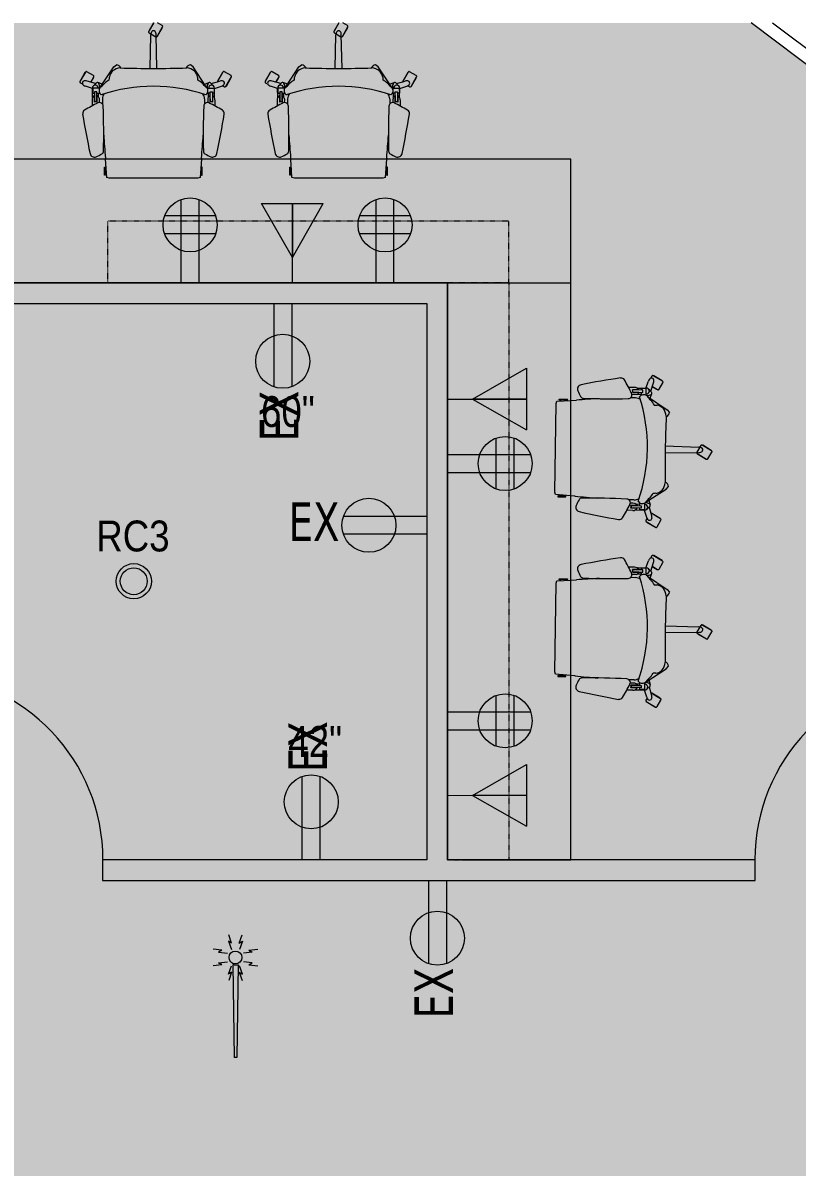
# Model space of a CAD drawing. Header units: inches. Extents: x 1 to 3107, y -595 to 378.
# Drawn here: x 1840.4 to 1990.9, y 150.7 to 373 of the extents above; entities that cross this region are included whole.
import ezdxf

# ---------------------------------------------------------------- set-up
doc = ezdxf.new("R2010")
doc.units = ezdxf.units.IN
doc.header["$MEASUREMENT"] = 0
doc.linetypes.add('Overhead', pattern=[0.15625, 0.09375, -0.0625])
for name, color, linetype, lineweight in [('A-ANNO-NOTE', 131, 'Continuous', 20), ('A-DETL', 90, 'Continuous', 9), ('A-DETL-GENF', 92, 'Continuous', 9), ('A-DOOR', 31, 'Continuous', 13), ('A-WALL', 113, 'Continuous', 50), ('A-WALL-PATT', 111, 'Continuous', 13), ('E-DATA', 2, 'Continuous', 9), ('E-ELEC-FIXT-IDEN', 2, 'Continuous', 9), ('I-FURN', 30, 'Continuous', 13), ('new block- skin dc_dwg', 8, 'Continuous', 9), ('Q-CASE', 31, 'Continuous', 13)]:
    doc.layers.add(name, color=color, linetype=linetype, lineweight=lineweight)
doc.styles.add('Arial_2', font='arial.ttf', dxfattribs={"width": 0.85, "height": 6})
doc.styles.add('Tahoma_2', font='tahoma.ttf', dxfattribs={"width": 0.85, "height": 7.5})

# ---------------------------------------------------------------- blocks, each defined once
blk = doc.blocks.new('Single-Flush - 36_ x 84_-1509972-New Construction - Tel_Data_Elec Plan')
at = {"layer": 'A-DOOR', "color": 7, "lineweight": 20}
for p, q in [((16.25, -2), (16.25, -38.02)), ((18, -2), (16.25, -2)), ((18, -2), (18, -38.02)), ((18, -38.02), (16.25, -38.02))]:
    blk.add_line(p, q, dxfattribs=at)
at = {"layer": 'A-DOOR', "lineweight": 9}
blk.add_arc((18, -2), 36.07, 180, 267.2188, dxfattribs=at)
blk = doc.blocks.new('Single-Flush - 36_ x 84_-1510128-New Construction - Tel_Data_Elec Plan')
at = {"layer": 'A-DOOR', "color": 7, "lineweight": 20}
for p, q in [((16.25, 2), (16.25, 38.02)), ((18, 38.02), (16.25, 38.02)), ((18, 2), (18, 38.02)), ((18, 2), (16.25, 2))]:
    blk.add_line(p, q, dxfattribs=at)
at = {"layer": 'A-DOOR', "lineweight": 9}
blk.add_arc((18, 2), 36.07, 92.7812, 180, dxfattribs=at)
blk = doc.blocks.new('Chairs - Task Chair-1592014-New Construction - Tel_Data_Elec Plan')
at = {"layer": 'I-FURN', "lineweight": 9}
for p, q in [((0.14, 12.46), (-0.91, 10.63)), ((0.06, 12.4), (-0.9, 10.73)), ((0.1, 12.38), (0.06, 12.4)), ((1.71, 11.79), (0.42, 12.53)), ((0.72, 9.68), (1.78, 11.52)), ((0.8, 9.74), (1.77, 11.41)), ((1.77, 11.41), (1.73, 11.43)), ((-0.9, 10.73), (-0.87, 10.71)), ((-0.84, 10.35), (-0.51, 10.16)), ((-0.66, 3.46), (-0.52, 10)), ((-0.51, 10.16), (0.45, 9.61)), ((0.66, 3.46), (0.52, 10)), ((0.77, 9.76), (0.8, 9.74)), ((-13.23, 2.75), (-14.29, 0.91)), ((-13.31, 2.68), (-14.27, 1.01)), ((-13.27, 2.66), (-13.31, 2.68)), ((-11.66, 2.08), (-12.95, 2.82)), ((-10.26, -0.13), (-7.71, 3.75)), ((-7.71, 3.75), (-7.19, 4.17)), ((7.71, 3.75), (7.19, 4.17)), ((10.26, -0.13), (7.71, 3.75)), ((13.52, 2.75), (12.46, 0.91)), ((13.43, 2.68), (12.47, 1.01)), ((13.47, 2.66), (13.43, 2.68)), ((15.08, 2.08), (13.79, 2.82)), ((-14.27, 1.01), (-14.24, 0.99)), ((-14.21, 0.64), (-13.75, 0.37)), ((-11.87, -0.46), (-13.23, 0.01)), ((-11.25, 0.5), (-12.91, 1)), ((-12.18, 0.78), (-11.59, 1.8)), ((-12.14, 0.77), (-11.6, 1.7)), ((-11.1, 0.66), (-11.7, 0.04)), ((-11.6, 1.7), (-11.64, 1.72)), ((-9.9, 0.41), (-10.82, 0.7)), ((9.9, 0.41), (10.82, 0.7)), ((11.1, 0.66), (11.7, 0.04)), ((11.25, 0.5), (12.91, 1)), ((11.87, -0.46), (13.23, 0.01)), ((12.47, 1.01), (12.5, 0.99)), ((13.45, 0.11), (13.82, -0.11)), ((14.09, -0.03), (15.15, 1.8)), ((14.14, 0.05), (14.18, 0.03)), ((14.18, 0.03), (15.14, 1.7)), ((15.14, 1.7), (15.11, 1.72)), ((-11.85, -2.19), (-11.87, -0.38)), ((-11.79, -0.41), (-11.8, -1.34)), ((-11.8, -1.34), (-11.46, -1.34)), ((-10.5, -0.41), (-11.79, -0.41)), ((-11.51, -1.83), (-11.5, -3.09)), ((-11.46, -1.07), (-11.46, -3.04)), ((-11.01, -1.07), (-11.46, -1.07)), ((-11.01, -3.01), (-11.01, -1.07)), ((-11.01, -1.35), (-10.47, -1.36)), ((-10.98, -1.81), (-11, -3.05)), ((-10.67, -2.11), (-10.69, -1.35)), ((-10.28, -0.18), (-10.26, -0.13)), ((10.28, -0.18), (10.26, -0.13)), ((11.01, -1.35), (10.47, -1.36)), ((10.5, -0.41), (11.79, -0.41)), ((10.67, -2.11), (10.69, -1.35)), ((10.98, -1.81), (11, -3.05)), ((11.01, -1.07), (11.46, -1.07)), ((11.01, -3.01), (11.01, -1.07)), ((11.46, -1.07), (11.46, -3.04)), ((11.8, -1.34), (11.46, -1.34)), ((11.51, -1.83), (11.5, -3.09)), ((11.79, -0.41), (11.8, -1.34)), ((11.85, -2.19), (11.87, -0.38)), ((-11.94, -2.68), (-11.93, -3.82)), ((-10.57, -2.34), (-10.55, -2.67)), ((-10.55, -2.67), (-10.56, -3.18)), ((-9.92, -2.44), (-9.93, -3.44)), ((9.92, -2.44), (9.93, -3.44)), ((10.57, -2.34), (10.55, -2.67)), ((10.55, -2.67), (10.56, -3.18)), ((11.94, -2.68), (11.93, -3.82)), ((-9.26, -15.03), (-9.34, -13.95)), ((-9.07, -17.74), (-9.26, -15.03)), ((9.28, -14.77), (9.07, -17.74)), ((9.34, -13.95), (9.28, -14.77)), ((-9.5, -15.71), (-9.34, -15.71)), ((-9.5, -17.28), (-9.5, -15.71)), ((-9.34, -17.28), (-9.5, -17.28)), ((-9.34, -15.71), (-9.34, -17.28)), ((-8.61, -17.87), (-9.07, -17.74)), ((9.07, -17.74), (8.61, -17.87)), ((9.34, -15.71), (9.34, -17.28)), ((9.5, -15.71), (9.34, -15.71)), ((9.34, -17.28), (9.5, -17.28)), ((9.5, -17.28), (9.5, -15.71)), ((8.61, -17.87), (-8.61, -17.87))]:
    blk.add_line(p, q, dxfattribs=at)
for centre, radius, start, end in [((0.32, 12.36), 0.2, 59.8643, 150), ((1.61, 11.62), 0.2, 330, 60), ((-0.74, 10.53), 0.2, 150, 240.1357), ((1.01, 9.97), 1.53, 164.4505, 178.7927), ((0.1, 10.22), 0.583, 134.254, 164.4505), ((0, 10.32), 0.445, 45.7229, 134.2771), ((-0.1, 10.22), 0.583, 15.5495, 45.746), ((0.55, 9.78), 0.2, 240.1393, 264.765), ((-1.01, 9.97), 1.53, 1.2073, 15.5495), ((0.55, 9.78), 0.2, 264.765, 330.1534), ((-13.05, 2.65), 0.2, 60, 150), ((-6.32, 1.36), 2.29, 134.5977, 169.3918), ((-6.2, 0.69), 2.87, 95.705, 127.0086), ((-7.35, 3.06), 1.12, 25.6219, 82.0752), ((0, 248.58), 245.12, 268.4848, 271.5152), ((7.35, 3.06), 1.12, 97.9248, 154.3781), ((6.2, 0.69), 2.87, 52.9914, 84.295), ((6.32, 1.36), 2.29, 10.6082, 45.4023), ((13.69, 2.65), 0.2, 60, 150), ((-14.11, 0.81), 0.2, 149.7906, 240), ((-13.37, 0.61), 0.445, 117.8208, 206.0638), ((-13.25, 0.67), 0.583, 206.0911, 236.5503), ((-13.31, 0.49), 0.583, 87.4248, 117.8208), ((-12.73, 1.46), 1.53, 236.4886, 250.7927), ((-13.35, -0.46), 1.53, 73.2073, 87.502), ((-11.28, -0.37), 0.593, 84.0219, 180.9117), ((-11.76, 1.9), 0.2, 330, 60.1121), ((-11.36, -0.43), 0.657, 1.3207, 77.9642), ((-10.91, 0.39), 0.323, 29.6621, 124.4716), ((-11.38, 0), 0.922, 9.6607, 36.4682), ((-11.69, -0.08), 1.25, 346.3769, 10.9189), ((-13.77, 4.39), 5.75, 305.3709, 317.4948), ((0, -31.42), 31.42, 71.1164, 108.8836), ((-5.74, -3.53), 5.54, 121.0187, 133.18), ((-23.82, 2.16), 15.26, 356.4473, 358.5687), ((23.82, 2.16), 15.26, 181.4313, 183.5527), ((5.74, -3.53), 5.54, 46.82, 58.9813), ((13.77, 4.39), 5.75, 222.5052, 234.6291), ((11.69, -0.08), 1.25, 169.0811, 193.6231), ((11.38, 0), 0.922, 143.5318, 170.3393), ((10.91, 0.39), 0.323, 55.5284, 150.3379), ((11.36, -0.43), 0.657, 102.0358, 178.6793), ((11.28, -0.37), 0.593, 359.0883, 95.9781), ((12.63, 0.81), 0.2, 150.1295, 164.8673), ((13.35, -0.46), 1.53, 92.498, 106.7927), ((12.73, 1.46), 1.53, 289.2073, 303.5876), ((13.31, 0.49), 0.583, 62.1792, 92.5752), ((13.25, 0.67), 0.583, 303.6493, 333.9089), ((13.37, 0.61), 0.445, 333.9362, 62.1792), ((14.98, 1.9), 0.2, 330, 60.168), ((-11.06, -2.6), 0.887, 120.1857, 184.8367), ((-11.49, -2.63), 0.971, 17.6225, 57.9495), ((-9.55, -0.85), 1.04, 148.1398, 233.8639), ((-8.09, -2.53), 1.84, 146.599, 177.2887), ((8.09, -2.53), 1.84, 2.7113, 33.401), ((9.55, -0.85), 1.04, 306.1361, 31.8602), ((11.49, -2.63), 0.971, 122.0505, 162.3775), ((11.06, -2.6), 0.887, 355.1633, 59.8143), ((13.92, 0.07), 0.2, 240.112, 330), ((1.3, -28.7), 28.17, 115.3981, 121.4503), ((-11.2, -3.54), 0.533, 66.9672, 123.7509), ((-11.2, -3.47), 0.5, 67.0573, 121.4674), ((-10.48, -3.89), 0.711, 2.0473, 115.4842), ((-165.25, -9.42), 155.58, 358.8191, 2.0473), ((165.25, -9.42), 155.58, 177.9527, 181.1809), ((10.48, -3.89), 0.711, 64.5158, 177.9527), ((-1.3, -28.7), 28.17, 58.5433, 64.6019), ((11.2, -3.54), 0.533, 56.2491, 113.0328), ((11.2, -3.47), 0.5, 58.5326, 112.9427), ((-13.01, -5.3), 0.749, 121.3338, 189.0231), ((160.08, 23.12), 176.17, 189.3216, 191.8593), ((-160.08, 23.12), 176.17, 348.1379, 350.6784), ((13.01, -5.3), 0.749, 350.9769, 58.4268), ((255.74, 8.01), 265.99, 183.7702, 184.7367), ((-255.74, 8.01), 265.99, 355.2633, 356.2298), ((-11.48, -12.92), 0.859, 191.5789, 292.8427), ((-15.08, -4.35), 10.15, 292.7913, 299.9233), ((-10.32, -12.61), 0.615, 299.9233, 358.8191), ((10.32, -12.61), 0.615, 181.1809, 240.0767), ((15.08, -4.35), 10.15, 240.0767, 247.2087), ((11.48, -12.92), 0.859, 247.1573, 347.8576), ((-8.78, -15.53), 0.589, 197.5488, 225.5119), ((-8.78, -17.46), 0.589, 143.7787, 162.4512), ((-8.78, -17.46), 0.589, 125.1062, 143.7787), ((8.78, -17.46), 0.589, 36.2213, 54.8938), ((8.78, -15.53), 0.589, 314.4881, 342.4512), ((8.78, -17.46), 0.589, 17.5488, 36.2213)]:
    blk.add_arc(centre, radius, start, end, dxfattribs=at)
blk = doc.blocks.new('Chairs - Task Chair-V7-New Construction - Tel_Data_Elec Plan')
at = {"layer": 'I-FURN', "lineweight": 9}
for p, q in [((0.06, 12.31), (-0.91, 10.63)), ((0.01, 12.31), (-0.9, 10.73)), ((0.72, 9.68), (1.78, 11.52)), ((0.8, 9.74), (1.77, 11.41)), ((1.71, 11.79), (0.81, 12.31)), ((1.77, 11.41), (1.73, 11.43)), ((-0.9, 10.73), (-0.87, 10.71)), ((-0.84, 10.35), (-0.51, 10.16)), ((-0.66, 3.46), (-0.52, 10)), ((-0.51, 10.16), (0.45, 9.61)), ((0.66, 3.46), (0.52, 10)), ((0.77, 9.76), (0.8, 9.74)), ((-13.23, 2.75), (-14.29, 0.91)), ((-13.31, 2.68), (-14.27, 1.01)), ((-13.27, 2.66), (-13.31, 2.68)), ((-11.66, 2.08), (-12.95, 2.82)), ((-10.26, -0.13), (-7.71, 3.75)), ((-7.71, 3.75), (-7.19, 4.17)), ((7.71, 3.75), (7.19, 4.17)), ((10.26, -0.13), (7.71, 3.75)), ((13.52, 2.75), (12.46, 0.91)), ((13.43, 2.68), (12.47, 1.01)), ((13.47, 2.66), (13.43, 2.68)), ((15.08, 2.08), (13.79, 2.82)), ((-14.27, 1.01), (-14.24, 0.99)), ((-14.21, 0.64), (-13.75, 0.37)), ((-11.87, -0.46), (-13.23, 0.01)), ((-11.25, 0.5), (-12.91, 1)), ((-12.18, 0.78), (-11.59, 1.8)), ((-12.14, 0.77), (-11.6, 1.7)), ((-11.1, 0.66), (-11.7, 0.04)), ((-11.6, 1.7), (-11.64, 1.72)), ((-9.9, 0.41), (-10.82, 0.7)), ((9.9, 0.41), (10.82, 0.7)), ((11.1, 0.66), (11.7, 0.04)), ((11.25, 0.5), (12.91, 1)), ((11.87, -0.46), (13.23, 0.01)), ((12.47, 1.01), (12.5, 0.99)), ((13.45, 0.11), (13.82, -0.11)), ((14.09, -0.03), (15.15, 1.8)), ((14.14, 0.05), (14.18, 0.03)), ((14.18, 0.03), (15.14, 1.7)), ((15.14, 1.7), (15.11, 1.72)), ((-11.85, -2.19), (-11.87, -0.38)), ((-11.79, -0.41), (-11.8, -1.34)), ((-11.8, -1.34), (-11.46, -1.34)), ((-10.5, -0.41), (-11.79, -0.41)), ((-11.51, -1.83), (-11.5, -3.09)), ((-11.46, -1.07), (-11.46, -3.04)), ((-11.01, -1.07), (-11.46, -1.07)), ((-11.01, -3.01), (-11.01, -1.07)), ((-11.01, -1.35), (-10.47, -1.36)), ((-10.98, -1.81), (-11, -3.05)), ((-10.67, -2.11), (-10.69, -1.35)), ((-10.28, -0.18), (-10.26, -0.13)), ((10.28, -0.18), (10.26, -0.13)), ((11.01, -1.35), (10.47, -1.36)), ((10.5, -0.41), (11.79, -0.41)), ((10.67, -2.11), (10.69, -1.35)), ((10.98, -1.81), (11, -3.05)), ((11.01, -1.07), (11.46, -1.07)), ((11.01, -3.01), (11.01, -1.07)), ((11.46, -1.07), (11.46, -3.04)), ((11.8, -1.34), (11.46, -1.34)), ((11.51, -1.83), (11.5, -3.09)), ((11.79, -0.41), (11.8, -1.34)), ((11.85, -2.19), (11.87, -0.38)), ((-11.94, -2.68), (-11.93, -3.82)), ((-10.57, -2.34), (-10.55, -2.67)), ((-10.55, -2.67), (-10.56, -3.18)), ((-9.92, -2.44), (-9.93, -3.44)), ((9.92, -2.44), (9.93, -3.44)), ((10.57, -2.34), (10.55, -2.67)), ((10.55, -2.67), (10.56, -3.18)), ((11.94, -2.68), (11.93, -3.82)), ((-9.32, -14.2), (-9.34, -13.95)), ((-9.07, -17.74), (-9.32, -14.2)), ((9.32, -14.2), (9.07, -17.74)), ((9.34, -13.95), (9.32, -14.2)), ((-9.5, -15.71), (-9.34, -15.71)), ((-9.5, -17.28), (-9.5, -15.71)), ((-9.34, -17.28), (-9.5, -17.28)), ((-9.34, -15.71), (-9.34, -17.28)), ((-8.61, -17.87), (-9.07, -17.74)), ((9.07, -17.74), (8.61, -17.87)), ((9.34, -15.71), (9.34, -17.28)), ((9.5, -15.71), (9.34, -15.71)), ((9.34, -17.28), (9.5, -17.28)), ((9.5, -17.28), (9.5, -15.71)), ((8.61, -17.87), (-8.61, -17.87))]:
    blk.add_line(p, q, dxfattribs=at)
for centre, radius, start, end in [((1.61, 11.62), 0.2, 330, 60), ((-0.74, 10.53), 0.2, 150, 240.1357), ((1.01, 9.97), 1.53, 164.4505, 178.7927), ((0.1, 10.22), 0.583, 134.254, 164.4505), ((0, 10.32), 0.445, 45.7229, 134.2771), ((-0.1, 10.22), 0.583, 15.5495, 45.746), ((0.55, 9.78), 0.2, 240.1393, 264.765), ((-1.01, 9.97), 1.53, 1.2073, 15.5495), ((0.55, 9.78), 0.2, 264.765, 330.1534), ((-13.05, 2.65), 0.2, 60, 150), ((-6.32, 1.36), 2.29, 134.5977, 169.3918), ((-6.2, 0.69), 2.87, 95.705, 127.0086), ((-7.35, 3.06), 1.12, 25.6219, 82.0752), ((0, 248.58), 245.12, 268.4848, 271.5152), ((7.35, 3.06), 1.12, 97.9248, 154.3781), ((6.2, 0.69), 2.87, 52.9914, 84.295), ((6.32, 1.36), 2.29, 10.6082, 45.4023), ((13.69, 2.65), 0.2, 60, 150), ((-14.11, 0.81), 0.2, 149.7906, 240), ((-13.37, 0.61), 0.445, 117.8208, 206.0638), ((-13.25, 0.67), 0.583, 206.0911, 236.5503), ((-13.31, 0.49), 0.583, 87.4248, 117.8208), ((-12.73, 1.46), 1.53, 236.4886, 250.7927), ((-13.35, -0.46), 1.53, 73.2073, 87.502), ((-11.28, -0.37), 0.593, 84.0219, 180.9117), ((-11.76, 1.9), 0.2, 330, 60.1121), ((-11.36, -0.43), 0.657, 1.3207, 77.9642), ((-10.91, 0.39), 0.323, 29.6621, 124.4716), ((-11.38, 0), 0.922, 9.6607, 36.4682), ((-11.69, -0.08), 1.25, 346.3769, 10.9189), ((-13.77, 4.39), 5.75, 305.3709, 317.4948), ((0, -31.42), 31.42, 71.1164, 108.8836), ((-5.74, -3.53), 5.54, 121.0187, 133.18), ((-23.82, 2.16), 15.26, 356.4473, 358.5687), ((23.82, 2.16), 15.26, 181.4313, 183.5527), ((5.74, -3.53), 5.54, 46.82, 58.9813), ((13.77, 4.39), 5.75, 222.5052, 234.6291), ((11.69, -0.08), 1.25, 169.0811, 193.6231), ((11.38, 0), 0.922, 143.5318, 170.3393), ((10.91, 0.39), 0.323, 55.5284, 150.3379), ((11.36, -0.43), 0.657, 102.0358, 178.6793), ((11.28, -0.37), 0.593, 359.0883, 95.9781), ((12.63, 0.81), 0.2, 150.1295, 164.8673), ((13.35, -0.46), 1.53, 92.498, 106.7927), ((12.73, 1.46), 1.53, 289.2073, 303.5876), ((13.31, 0.49), 0.583, 62.1792, 92.5752), ((13.25, 0.67), 0.583, 303.6493, 333.9089), ((13.37, 0.61), 0.445, 333.9362, 62.1792), ((14.98, 1.9), 0.2, 330, 60.168), ((-11.06, -2.6), 0.887, 120.1857, 184.8367), ((-11.49, -2.63), 0.971, 17.6225, 57.9495), ((-9.55, -0.85), 1.04, 148.1398, 233.8639), ((-8.09, -2.53), 1.84, 146.599, 177.2887), ((8.09, -2.53), 1.84, 2.7113, 33.401), ((9.55, -0.85), 1.04, 306.1361, 31.8602), ((11.49, -2.63), 0.971, 122.0505, 162.3775), ((11.06, -2.6), 0.887, 355.1633, 59.8143), ((13.92, 0.07), 0.2, 240.112, 330), ((1.3, -28.7), 28.17, 115.3981, 121.4503), ((-11.2, -3.54), 0.533, 66.9672, 123.7509), ((-11.2, -3.47), 0.5, 67.0573, 121.4674), ((-10.48, -3.89), 0.711, 2.0473, 115.4842), ((-165.25, -9.42), 155.58, 358.8191, 2.0473), ((165.25, -9.42), 155.58, 177.9527, 181.1809), ((10.48, -3.89), 0.711, 64.5158, 177.9527), ((-1.3, -28.7), 28.17, 58.5433, 64.6019), ((11.2, -3.54), 0.533, 56.2491, 113.0328), ((11.2, -3.47), 0.5, 58.5326, 112.9427), ((-13.01, -5.3), 0.749, 121.3338, 189.0231), ((160.08, 23.12), 176.17, 189.3216, 191.8593), ((-160.08, 23.12), 176.17, 348.1379, 350.6784), ((13.01, -5.3), 0.749, 350.9769, 58.4268), ((255.74, 8.01), 265.99, 183.7702, 184.7367), ((-255.74, 8.01), 265.99, 355.2633, 356.2298), ((-11.48, -12.92), 0.859, 191.5789, 292.8427), ((-15.08, -4.35), 10.15, 292.7913, 299.9233), ((-10.32, -12.61), 0.615, 299.9233, 358.8191), ((10.32, -12.61), 0.615, 181.1809, 240.0767), ((15.08, -4.35), 10.15, 240.0767, 247.2087), ((11.48, -12.92), 0.859, 247.1573, 347.8576), ((-8.78, -15.53), 0.589, 197.5488, 211.5304), ((-8.78, -17.46), 0.589, 143.7787, 162.4512), ((-8.78, -15.53), 0.589, 211.5304, 225.5119), ((-8.78, -17.46), 0.589, 125.1062, 143.7787), ((8.78, -17.46), 0.589, 36.2213, 54.8938), ((8.78, -15.53), 0.589, 314.4881, 328.4696), ((8.78, -17.46), 0.589, 17.5488, 36.2213), ((8.78, -15.53), 0.589, 328.4696, 342.4512)]:
    blk.add_arc(centre, radius, start, end, dxfattribs=at)
blk = doc.blocks.new('Chairs - Task Chair-V5-New Construction - Tel_Data_Elec Plan')
at = {"layer": 'I-FURN', "lineweight": 9}
for p, q in [((0.06, 12.31), (-0.91, 10.63)), ((0.01, 12.31), (-0.9, 10.73)), ((0.72, 9.68), (1.78, 11.52)), ((0.8, 9.74), (1.77, 11.41)), ((1.71, 11.79), (0.81, 12.31)), ((1.77, 11.41), (1.73, 11.43)), ((-0.9, 10.73), (-0.87, 10.71)), ((-0.84, 10.35), (-0.51, 10.16)), ((-0.66, 3.46), (-0.52, 10)), ((-0.51, 10.16), (0.45, 9.61)), ((0.66, 3.46), (0.52, 10)), ((0.77, 9.76), (0.8, 9.74)), ((-13.23, 2.75), (-14.29, 0.91)), ((-13.31, 2.68), (-14.27, 1.01)), ((-13.27, 2.66), (-13.31, 2.68)), ((-11.66, 2.08), (-12.95, 2.82)), ((-10.26, -0.13), (-7.71, 3.75)), ((-7.71, 3.75), (-7.19, 4.17)), ((7.71, 3.75), (7.19, 4.17)), ((10.26, -0.13), (7.71, 3.75)), ((13.52, 2.75), (12.46, 0.91)), ((13.43, 2.68), (12.47, 1.01)), ((13.47, 2.66), (13.43, 2.68)), ((15.08, 2.08), (13.79, 2.82)), ((-14.27, 1.01), (-14.24, 0.99)), ((-14.21, 0.64), (-13.75, 0.37)), ((-11.87, -0.46), (-13.23, 0.01)), ((-11.25, 0.5), (-12.91, 1)), ((-12.18, 0.78), (-11.59, 1.8)), ((-12.14, 0.77), (-11.6, 1.7)), ((-11.1, 0.66), (-11.7, 0.04)), ((-11.6, 1.7), (-11.64, 1.72)), ((-9.9, 0.41), (-10.82, 0.7)), ((9.9, 0.41), (10.82, 0.7)), ((11.1, 0.66), (11.7, 0.04)), ((11.25, 0.5), (12.91, 1)), ((11.87, -0.46), (13.23, 0.01)), ((12.47, 1.01), (12.5, 0.99)), ((13.45, 0.11), (13.82, -0.11)), ((14.09, -0.03), (15.15, 1.8)), ((14.14, 0.05), (14.18, 0.03)), ((14.18, 0.03), (15.14, 1.7)), ((15.14, 1.7), (15.11, 1.72)), ((-11.85, -2.19), (-11.87, -0.38)), ((-11.79, -0.41), (-11.8, -1.34)), ((-11.8, -1.34), (-11.46, -1.34)), ((-10.5, -0.41), (-11.79, -0.41)), ((-11.51, -1.83), (-11.5, -3.09)), ((-11.46, -1.07), (-11.46, -3.04)), ((-11.01, -1.07), (-11.46, -1.07)), ((-11.01, -3.01), (-11.01, -1.07)), ((-11.01, -1.35), (-10.47, -1.36)), ((-10.98, -1.81), (-11, -3.05)), ((-10.67, -2.11), (-10.69, -1.35)), ((-10.28, -0.18), (-10.26, -0.13)), ((10.28, -0.18), (10.26, -0.13)), ((11.01, -1.35), (10.47, -1.36)), ((10.5, -0.41), (11.79, -0.41)), ((10.67, -2.11), (10.69, -1.35)), ((10.98, -1.81), (11, -3.05)), ((11.01, -1.07), (11.46, -1.07)), ((11.01, -3.01), (11.01, -1.07)), ((11.46, -1.07), (11.46, -3.04)), ((11.8, -1.34), (11.46, -1.34)), ((11.51, -1.83), (11.5, -3.09)), ((11.79, -0.41), (11.8, -1.34)), ((11.85, -2.19), (11.87, -0.38)), ((-11.94, -2.68), (-11.93, -3.82)), ((-10.57, -2.34), (-10.55, -2.67)), ((-10.55, -2.67), (-10.56, -3.18)), ((-9.92, -2.44), (-9.93, -3.44)), ((9.92, -2.44), (9.93, -3.44)), ((10.57, -2.34), (10.55, -2.67)), ((10.55, -2.67), (10.56, -3.18)), ((11.94, -2.68), (11.93, -3.82)), ((-9.32, -14.2), (-9.34, -13.95)), ((-9.07, -17.74), (-9.32, -14.2)), ((9.32, -14.2), (9.07, -17.74)), ((9.34, -13.95), (9.32, -14.2)), ((-9.5, -15.71), (-9.34, -15.71)), ((-9.5, -17.28), (-9.5, -15.71)), ((-9.34, -17.28), (-9.5, -17.28)), ((-9.34, -15.71), (-9.34, -17.28)), ((-8.61, -17.87), (-9.07, -17.74)), ((9.07, -17.74), (8.61, -17.87)), ((9.34, -15.71), (9.34, -17.28)), ((9.5, -15.71), (9.34, -15.71)), ((9.34, -17.28), (9.5, -17.28)), ((9.5, -17.28), (9.5, -15.71)), ((8.61, -17.87), (-8.61, -17.87))]:
    blk.add_line(p, q, dxfattribs=at)
for centre, radius, start, end in [((1.61, 11.62), 0.2, 330, 60), ((-0.74, 10.53), 0.2, 150, 240.1357), ((1.01, 9.97), 1.53, 164.4505, 178.7927), ((0.1, 10.22), 0.583, 134.254, 164.4505), ((0, 10.32), 0.445, 45.7229, 134.2771), ((-0.1, 10.22), 0.583, 15.5495, 45.746), ((0.55, 9.78), 0.2, 240.1393, 264.765), ((-1.01, 9.97), 1.53, 1.2073, 15.5495), ((0.55, 9.78), 0.2, 264.765, 330.1534), ((-13.05, 2.65), 0.2, 60, 150), ((-6.32, 1.36), 2.29, 134.5977, 169.3918), ((-6.2, 0.69), 2.87, 95.705, 127.0086), ((-7.35, 3.06), 1.12, 25.6219, 82.0752), ((0, 248.58), 245.12, 268.4848, 271.5152), ((7.35, 3.06), 1.12, 97.9248, 154.3781), ((6.2, 0.69), 2.87, 52.9914, 84.295), ((6.32, 1.36), 2.29, 10.6082, 45.4023), ((13.69, 2.65), 0.2, 60, 150), ((-14.11, 0.81), 0.2, 149.7906, 240), ((-13.37, 0.61), 0.445, 117.8208, 206.0638), ((-13.25, 0.67), 0.583, 206.0911, 236.5503), ((-13.31, 0.49), 0.583, 87.4248, 117.8208), ((-12.73, 1.46), 1.53, 236.4886, 250.7927), ((-13.35, -0.46), 1.53, 73.2073, 87.502), ((-11.28, -0.37), 0.593, 84.0219, 180.9117), ((-11.76, 1.9), 0.2, 330, 60.1121), ((-11.36, -0.43), 0.657, 1.3207, 77.9642), ((-10.91, 0.39), 0.323, 29.6621, 124.4716), ((-11.38, 0), 0.922, 9.6607, 36.4682), ((-11.69, -0.08), 1.25, 346.3769, 10.9189), ((-13.77, 4.39), 5.75, 305.3709, 317.4948), ((0, -31.42), 31.42, 71.1164, 108.8836), ((-5.74, -3.53), 5.54, 121.0187, 133.18), ((-23.82, 2.16), 15.26, 356.4473, 358.5687), ((23.82, 2.16), 15.26, 181.4313, 183.5527), ((5.74, -3.53), 5.54, 46.82, 58.9813), ((13.77, 4.39), 5.75, 222.5052, 234.6291), ((11.69, -0.08), 1.25, 169.0811, 193.6231), ((11.38, 0), 0.922, 143.5318, 170.3393), ((10.91, 0.39), 0.323, 55.5284, 150.3379), ((11.36, -0.43), 0.657, 102.0358, 178.6793), ((11.28, -0.37), 0.593, 359.0883, 95.9781), ((12.63, 0.81), 0.2, 150.1295, 164.8673), ((13.35, -0.46), 1.53, 92.498, 106.7927), ((12.73, 1.46), 1.53, 289.2073, 303.5876), ((13.31, 0.49), 0.583, 62.1792, 92.5752), ((13.25, 0.67), 0.583, 303.6493, 333.9089), ((13.37, 0.61), 0.445, 333.9362, 62.1792), ((14.98, 1.9), 0.2, 330, 60.168), ((-11.06, -2.6), 0.887, 120.1857, 184.8367), ((-11.49, -2.63), 0.971, 17.6225, 57.9495), ((-9.55, -0.85), 1.04, 148.1398, 233.8639), ((-8.09, -2.53), 1.84, 146.599, 177.2887), ((8.09, -2.53), 1.84, 2.7113, 33.401), ((9.55, -0.85), 1.04, 306.1361, 31.8602), ((11.49, -2.63), 0.971, 122.0505, 162.3775), ((11.06, -2.6), 0.887, 355.1633, 59.8143), ((13.92, 0.07), 0.2, 240.112, 330), ((1.3, -28.7), 28.17, 115.3981, 121.4503), ((-11.2, -3.54), 0.533, 66.9672, 123.7509), ((-11.2, -3.47), 0.5, 67.0573, 121.4674), ((-10.48, -3.89), 0.711, 2.0473, 115.4842), ((-165.25, -9.42), 155.58, 358.8191, 2.0473), ((165.25, -9.42), 155.58, 177.9527, 181.1809), ((10.48, -3.89), 0.711, 64.5158, 177.9527), ((-1.3, -28.7), 28.17, 58.5433, 64.6019), ((11.2, -3.54), 0.533, 56.2491, 113.0328), ((11.2, -3.47), 0.5, 58.5326, 112.9427), ((-13.01, -5.3), 0.749, 121.3338, 189.0231), ((160.08, 23.12), 176.17, 189.3216, 191.8593), ((-160.08, 23.12), 176.17, 348.1379, 350.6784), ((13.01, -5.3), 0.749, 350.9769, 58.4268), ((255.74, 8.01), 265.99, 183.7702, 184.7367), ((-255.74, 8.01), 265.99, 355.2633, 356.2298), ((-11.48, -12.92), 0.859, 191.5789, 292.8427), ((-15.08, -4.35), 10.15, 292.7913, 299.9233), ((-10.32, -12.61), 0.615, 299.9233, 358.8191), ((10.32, -12.61), 0.615, 181.1809, 240.0767), ((15.08, -4.35), 10.15, 240.0767, 247.2087), ((11.48, -12.92), 0.859, 247.1573, 347.8576), ((-8.78, -15.53), 0.589, 197.5488, 225.5119), ((-8.78, -17.46), 0.589, 125.1062, 162.4512), ((8.78, -17.46), 0.589, 17.5488, 54.8938), ((8.78, -15.53), 0.589, 314.4881, 342.4512)]:
    blk.add_arc(centre, radius, start, end, dxfattribs=at)
blk = doc.blocks.new('Chairs - Task Chair-V8-New Construction - Tel_Data_Elec Plan')
at = {"layer": 'I-FURN', "lineweight": 9}
for p, q in [((0.14, 12.46), (-0.91, 10.63)), ((0.06, 12.4), (-0.9, 10.73)), ((0.1, 12.38), (0.06, 12.4)), ((1.71, 11.79), (0.42, 12.53)), ((0.72, 9.68), (1.78, 11.52)), ((0.8, 9.74), (1.77, 11.41)), ((1.77, 11.41), (1.73, 11.43)), ((-0.9, 10.73), (-0.87, 10.71)), ((-0.84, 10.35), (-0.51, 10.16)), ((-0.66, 3.46), (-0.52, 10)), ((-0.51, 10.16), (0.45, 9.61)), ((0.66, 3.46), (0.52, 10)), ((0.77, 9.76), (0.8, 9.74)), ((-13.23, 2.75), (-14.29, 0.91)), ((-13.31, 2.68), (-14.27, 1.01)), ((-13.27, 2.66), (-13.31, 2.68)), ((-11.66, 2.08), (-12.95, 2.82)), ((-10.26, -0.13), (-7.71, 3.75)), ((-7.71, 3.75), (-7.19, 4.17)), ((7.71, 3.75), (7.19, 4.17)), ((10.26, -0.13), (7.71, 3.75)), ((13.52, 2.75), (12.46, 0.91)), ((13.43, 2.68), (12.47, 1.01)), ((13.47, 2.66), (13.43, 2.68)), ((15.08, 2.08), (13.79, 2.82)), ((-14.27, 1.01), (-14.24, 0.99)), ((-14.21, 0.64), (-13.75, 0.37)), ((-11.87, -0.46), (-13.23, 0.01)), ((-11.25, 0.5), (-12.91, 1)), ((-12.18, 0.78), (-11.59, 1.8)), ((-12.14, 0.77), (-11.6, 1.7)), ((-11.1, 0.66), (-11.7, 0.04)), ((-11.6, 1.7), (-11.64, 1.72)), ((-9.9, 0.41), (-10.82, 0.7)), ((9.9, 0.41), (10.82, 0.7)), ((11.1, 0.66), (11.7, 0.04)), ((11.25, 0.5), (12.91, 1)), ((11.87, -0.46), (13.23, 0.01)), ((12.47, 1.01), (12.5, 0.99)), ((13.45, 0.11), (13.82, -0.11)), ((14.09, -0.03), (15.15, 1.8)), ((14.14, 0.05), (14.18, 0.03)), ((14.18, 0.03), (15.14, 1.7)), ((15.14, 1.7), (15.11, 1.72)), ((-11.85, -2.19), (-11.87, -0.38)), ((-11.79, -0.41), (-11.8, -1.34)), ((-11.8, -1.34), (-11.46, -1.34)), ((-10.5, -0.41), (-11.79, -0.41)), ((-11.51, -1.83), (-11.5, -3.09)), ((-11.46, -1.07), (-11.46, -3.04)), ((-11.01, -1.07), (-11.46, -1.07)), ((-11.01, -3.01), (-11.01, -1.07)), ((-11.01, -1.35), (-10.47, -1.36)), ((-10.98, -1.81), (-11, -3.05)), ((-10.67, -2.11), (-10.69, -1.35)), ((-10.28, -0.18), (-10.26, -0.13)), ((10.28, -0.18), (10.26, -0.13)), ((11.01, -1.35), (10.47, -1.36)), ((10.5, -0.41), (11.79, -0.41)), ((10.67, -2.11), (10.69, -1.35)), ((10.98, -1.81), (11, -3.05)), ((11.01, -1.07), (11.46, -1.07)), ((11.01, -3.01), (11.01, -1.07)), ((11.46, -1.07), (11.46, -3.04)), ((11.8, -1.34), (11.46, -1.34)), ((11.51, -1.83), (11.5, -3.09)), ((11.79, -0.41), (11.8, -1.34)), ((11.85, -2.19), (11.87, -0.38)), ((-11.94, -2.68), (-11.93, -3.82)), ((-10.57, -2.34), (-10.55, -2.67)), ((-10.55, -2.67), (-10.56, -3.18)), ((-9.92, -2.44), (-9.93, -3.44)), ((9.92, -2.44), (9.93, -3.44)), ((10.57, -2.34), (10.55, -2.67)), ((10.55, -2.67), (10.56, -3.18)), ((11.94, -2.68), (11.93, -3.82)), ((-9.26, -15.03), (-9.34, -13.95)), ((-9.07, -17.74), (-9.26, -15.03)), ((9.28, -14.77), (9.07, -17.74)), ((9.34, -13.95), (9.28, -14.77)), ((-9.5, -15.71), (-9.34, -15.71)), ((-9.5, -17.28), (-9.5, -15.71)), ((-9.34, -17.28), (-9.5, -17.28)), ((-9.34, -15.71), (-9.34, -17.28)), ((-8.61, -17.87), (-9.07, -17.74)), ((9.07, -17.74), (8.61, -17.87)), ((9.34, -15.71), (9.34, -17.28)), ((9.5, -15.71), (9.34, -15.71)), ((9.34, -17.28), (9.5, -17.28)), ((9.5, -17.28), (9.5, -15.71)), ((8.61, -17.87), (-8.61, -17.87))]:
    blk.add_line(p, q, dxfattribs=at)
for centre, radius, start, end in [((0.32, 12.36), 0.2, 59.8643, 150), ((1.61, 11.62), 0.2, 330, 60), ((-0.74, 10.53), 0.2, 150, 240.1357), ((1.01, 9.97), 1.53, 164.4505, 178.7927), ((0.1, 10.22), 0.583, 134.254, 164.4505), ((0, 10.32), 0.445, 45.7229, 134.2771), ((-0.1, 10.22), 0.583, 15.5495, 45.746), ((0.55, 9.78), 0.2, 240.1393, 264.765), ((-1.01, 9.97), 1.53, 1.2073, 15.5495), ((0.55, 9.78), 0.2, 264.765, 330.1534), ((-13.05, 2.65), 0.2, 60, 150), ((-6.32, 1.36), 2.29, 134.5977, 169.3918), ((-6.2, 0.69), 2.87, 95.705, 127.0086), ((-7.35, 3.06), 1.12, 25.6219, 82.0752), ((0, 248.58), 245.12, 268.4848, 271.5152), ((7.35, 3.06), 1.12, 97.9248, 154.3781), ((6.2, 0.69), 2.87, 52.9914, 84.295), ((6.32, 1.36), 2.29, 10.6082, 45.4023), ((13.69, 2.65), 0.2, 60, 150), ((-14.11, 0.81), 0.2, 149.7906, 240), ((-13.37, 0.61), 0.445, 117.8208, 206.0638), ((-13.25, 0.67), 0.583, 206.0911, 236.5503), ((-13.31, 0.49), 0.583, 87.4248, 117.8208), ((-12.73, 1.46), 1.53, 236.4886, 250.7927), ((-13.35, -0.46), 1.53, 73.2073, 87.502), ((-11.28, -0.37), 0.593, 84.0219, 180.9117), ((-11.76, 1.9), 0.2, 330, 60.1121), ((-11.36, -0.43), 0.657, 1.3207, 77.9642), ((-10.91, 0.39), 0.323, 29.6621, 124.4716), ((-11.38, 0), 0.922, 9.6607, 36.4682), ((-11.69, -0.08), 1.25, 346.3769, 10.9189), ((-13.77, 4.39), 5.75, 305.3709, 317.4948), ((0, -31.42), 31.42, 71.1164, 108.8836), ((-5.74, -3.53), 5.54, 121.0187, 133.18), ((-23.82, 2.16), 15.26, 356.4473, 358.5687), ((23.82, 2.16), 15.26, 181.4313, 183.5527), ((5.74, -3.53), 5.54, 46.82, 58.9813), ((13.77, 4.39), 5.75, 222.5052, 234.6291), ((11.69, -0.08), 1.25, 169.0811, 193.6231), ((11.38, 0), 0.922, 143.5318, 170.3393), ((10.91, 0.39), 0.323, 55.5284, 150.3379), ((11.36, -0.43), 0.657, 102.0358, 178.6793), ((11.28, -0.37), 0.593, 359.0883, 95.9781), ((12.63, 0.81), 0.2, 150.1295, 164.8673), ((13.35, -0.46), 1.53, 92.498, 106.7927), ((12.73, 1.46), 1.53, 289.2073, 303.5876), ((13.31, 0.49), 0.583, 62.1792, 92.5752), ((13.25, 0.67), 0.583, 303.6493, 333.9089), ((13.37, 0.61), 0.445, 333.9362, 62.1792), ((14.98, 1.9), 0.2, 330, 60.168), ((-11.06, -2.6), 0.887, 120.1857, 184.8367), ((-11.49, -2.63), 0.971, 17.6225, 57.9495), ((-9.55, -0.85), 1.04, 148.1398, 233.8639), ((-8.09, -2.53), 1.84, 146.599, 177.2887), ((8.09, -2.53), 1.84, 2.7113, 33.401), ((9.55, -0.85), 1.04, 306.1361, 31.8602), ((11.49, -2.63), 0.971, 122.0505, 162.3775), ((11.06, -2.6), 0.887, 355.1633, 59.8143), ((13.92, 0.07), 0.2, 240.112, 330), ((1.3, -28.7), 28.17, 115.3981, 121.4503), ((-11.2, -3.54), 0.533, 66.9672, 123.7509), ((-11.2, -3.47), 0.5, 67.0573, 121.4674), ((-10.48, -3.89), 0.711, 2.0473, 115.4842), ((-165.25, -9.42), 155.58, 358.8191, 2.0473), ((165.25, -9.42), 155.58, 177.9527, 181.1809), ((10.48, -3.89), 0.711, 64.5158, 177.9527), ((-1.3, -28.7), 28.17, 58.5433, 64.6019), ((11.2, -3.54), 0.533, 56.2491, 113.0328), ((11.2, -3.47), 0.5, 58.5326, 112.9427), ((-13.01, -5.3), 0.749, 121.3338, 189.0231), ((160.08, 23.12), 176.17, 189.3216, 191.8593), ((-160.08, 23.12), 176.17, 348.1379, 350.6784), ((13.01, -5.3), 0.749, 350.9769, 58.4268), ((255.74, 8.01), 265.99, 183.7702, 184.7367), ((-255.74, 8.01), 265.99, 355.2633, 356.2298), ((-11.48, -12.92), 0.859, 191.5789, 292.8427), ((-15.08, -4.35), 10.15, 292.7913, 299.9233), ((-10.32, -12.61), 0.615, 299.9233, 358.8191), ((10.32, -12.61), 0.615, 181.1809, 240.0767), ((15.08, -4.35), 10.15, 240.0767, 247.2087), ((11.48, -12.92), 0.859, 247.1573, 347.8576), ((-8.78, -15.53), 0.589, 197.5488, 225.5119), ((-8.78, -17.46), 0.589, 125.1062, 162.4512), ((8.78, -17.46), 0.589, 17.5488, 54.8938), ((8.78, -15.53), 0.589, 314.4881, 342.4512)]:
    blk.add_arc(centre, radius, start, end, dxfattribs=at)
blk = doc.blocks.new('Counter Top _No Backsplash_ - Standard Counter Top-1703440-New Construction - Tel_Data_Elec Plan')
at = {"layer": 'Q-CASE'}
for p, q in [((64.87, 0), (-47.26, 0)), ((64.87, 0), (64.87, -11.97)), ((-47.26, -2.95), (-47.26, -12)), ((-47.26, -12), (-47.26, -24)), ((64.87, -12), (64.87, -24)), ((-47.26, -24), (64.87, -24))]:
    blk.add_line(p, q, dxfattribs=at)
blk = doc.blocks.new('Upper Cabinet - Standard Upper Cabinet-1776508-New Construction - Tel_Data_Elec Plan')
at = {"layer": 'Q-CASE'}
blk.add_line((64.87, 0), (-47.26, 0), dxfattribs=at)
at = {"layer": 'Q-CASE', "linetype": 'Overhead', "lineweight": 9}
for p, q in [((-47.26, 0), (-47.26, -12)), ((64.87, -12), (64.87, 0)), ((-47.26, -12), (64.87, -12))]:
    blk.add_line(p, q, dxfattribs=at)
blk = doc.blocks.new('Upper Cabinet - Standard Upper Cabinet-1777185-New Construction - Tel_Data_Elec Plan')
at = {"layer": 'Q-CASE'}
for p, q in [((-35.29, 0), (-47.26, 0)), ((30.74, 0), (-35.29, 0))]:
    blk.add_line(p, q, dxfattribs=at)
at = {"layer": 'Q-CASE', "linetype": 'Overhead', "lineweight": 9}
for p, q in [((-47.26, 0), (-47.26, -12)), ((30.74, -12), (30.74, 0)), ((-47.26, -12), (30.74, -12))]:
    blk.add_line(p, q, dxfattribs=at)
blk = doc.blocks.new('Counter Top _No Backsplash_ - Standard Counter Top-1703252-New Construction - Tel_Data_Elec Plan')
at = {"layer": 'Q-CASE'}
for p, q in [((-35.24, 0), (-47.26, 0)), ((42.79, 0), (-35.21, 0)), ((91.51, 0), (42.79, 0)), ((169.51, 0), (91.51, 0)), ((-47.26, 0), (-47.26, -24)), ((169.51, -12), (169.51, -24)), ((-47.26, -24), (169.51, -24))]:
    blk.add_line(p, q, dxfattribs=at)
blk = doc.blocks.new('Wireless Access Point - Wireless Access Point-1196893-New Construction - Tel_Data_Elec Plan')
at = {"layer": 'E-DATA'}
for p, q in [((-1.36, 22.65), (-0.79, 20.99)), ((-0.74, 22.22), (-1.36, 22.65)), ((-0.74, 22.22), (-1.31, 23.87)), ((0.74, 22.22), (1.31, 23.87)), ((0.74, 22.22), (1.36, 22.65)), ((1.36, 22.65), (0.79, 20.99)), ((-2.62, 20.87), (-4.35, 21.09)), ((-2.62, 20.87), (-3.27, 20.51)), ((-3.27, 20.51), (-1.54, 20.3)), ((3.27, 20.51), (1.54, 20.3)), ((2.62, 20.87), (4.35, 21.09)), ((2.62, 20.87), (3.27, 20.51)), ((-2.62, 18.05), (-4.35, 17.83)), ((-3.27, 18.41), (-1.54, 18.62)), ((-2.62, 18.05), (-3.27, 18.41)), ((-1.36, 16.2), (-0.79, 17.85)), ((-0.5, 18), (-0.25, 0)), ((-0.25, 18), (-0.5, 18)), ((-0.25, 18), (0.25, 18)), ((0.5, 18), (0.25, 0)), ((0.25, 18), (0.5, 18)), ((1.36, 16.2), (0.79, 17.85)), ((3.27, 18.41), (1.54, 18.62)), ((2.62, 18.05), (3.27, 18.41)), ((2.62, 18.05), (4.35, 17.83)), ((-0.74, 16.63), (-1.36, 16.2)), ((-0.74, 16.63), (-1.31, 14.97)), ((0.74, 16.63), (1.31, 14.97)), ((0.74, 16.63), (1.36, 16.2)), ((0, 0), (-0.25, 0)), ((0.25, 0), (0, 0))]:
    blk.add_line(p, q, dxfattribs=at)
blk.add_circle((0, 19.46), 1.25, dxfattribs=at)
blk = doc.blocks.new('new block- skin dc_dwg-1925045-New Construction - Tel_Data_Elec Plan')
at = {"layer": 'A-WALL', "color": 250, "lineweight": 9}
blk.add_line((2521.84, 1722.84), (2570.9, 1686.04), dxfattribs=at)

msp = doc.modelspace()

# ---------------------------------------------------------------- hatches: boundary and pattern name
at = {"layer": 'A-ANNO-NOTE', "lineweight": 9}
for points in [[(1892.78, 327.46), (1892.78, 337.92), (1886.78, 337.92)], [(1927.83, 299.92), (1938.28, 299.93), (1938.28, 305.93)], [(1927.83, 222.92), (1938.28, 222.93), (1938.28, 228.93)]]:
    msp.add_hatch(color=256, dxfattribs=at).paths.add_polyline_path(points, flags=0)
at = {"layer": 'A-DETL-GENF'}
h = msp.add_hatch(color=254, dxfattribs=at)
h.paths.add_polyline_path([(2086.63, 18.59), (2245.1, 18.59), (2241.31, 34.3), (2236.85, 50.51), (2232.29, 65.34), (2227.07, 80.64), (2221.38, 95.77), (2215.23, 110.72), (2208.63, 125.47), (2201.57, 140.02), (2194.07, 154.34), (2186.14, 168.42), (2177.77, 182.25), (2171.89, 191.35), (2157.43, 181.96), (2105.78, 181.96), (2105.78, 210.41), (2109.78, 210.41), (2109.78, 185.96), (2156.25, 185.96), (2169.71, 194.71), (2168.99, 195.82), (2159.79, 209.12), (2150.19, 222.12), (2140.19, 234.82), (2129.81, 247.21), (2119.06, 259.28), (2107.93, 271.01), (2096.45, 282.39), (2084.63, 293.41), (2072.48, 304.07), (2065.64, 309.7), (2062.7, 305.79), (2028.45, 305.79), (2028.45, 210.41), (2069.78, 210.41), (2069.78, 206.41), (2032.45, 206.41), (2032.45, 187.91), (2028.45, 187.91), (2028.45, 206.41), (2018.78, 206.41), (2018.78, 210.41), (2024.45, 210.41), (2024.45, 321.4), (2024.7, 321.22), (2034.13, 333.73), (1981.95, 373.05), (1241.78, 373.05), (1241.78, 333.98), (1471.95, 333.98), (1471.95, 329.98), (1465.78, 329.98), (1465.78, 210.41), (1471.95, 210.41), (1471.95, 206.41), (1391.78, 206.41), (1391.78, 210.41), (1461.78, 210.41), (1461.78, 329.98), (1349.53, 329.98), (1349.53, 292.38), (1346.03, 292.38), (1346.03, 329.98), (1345.78, 329.98), (1345.78, 210.41), (1346.03, 210.41), (1346.03, 256.38), (1349.53, 256.38), (1349.53, 210.41), (1355.78, 210.41), (1355.78, 206.41), (1332.78, 206.41), (1332.78, 210.41), (1338.03, 210.41), (1338.03, 256.38), (1341.53, 256.38), (1341.53, 210.41), (1341.78, 210.41), (1341.78, 329.98), (1341.53, 329.98), (1341.53, 292.38), (1338.03, 292.38), (1338.03, 329.98), (1241.78, 329.98), (1241.78, 183.41), (1277.78, 183.41), (1277.78, 210.41), (1296.78, 210.41), (1296.78, 206.41), (1281.78, 206.41), (1281.78, 145.96), (1314.78, 145.96), (1314.78, 141.96), (1277.78, 141.96), (1277.78, 168.96), (1241.78, 168.96), (1241.78, 22.57), (1358.03, 22.57), (1358.03, 64.42), (1361.53, 64.42), (1361.53, 22.57), (1361.78, 22.57), (1361.78, 141.96), (1361.53, 141.96), (1361.53, 100.11), (1358.03, 100.11), (1358.03, 141.96), (1350.78, 141.96), (1350.78, 145.96), (1371.78, 145.96), (1371.78, 141.96), (1365.78, 141.96), (1365.78, 22.57), (1479.03, 22.57), (1479.03, 64.11), (1482.53, 64.11), (1482.53, 22.57), (1482.78, 22.57), (1482.78, 99.65), (1482.53, 99.84), (1482.53, 98.7), (1479.03, 98.7), (1479.03, 102.47), (1463.78, 113.96), (1463.78, 141.96), (1407.78, 141.96), (1407.78, 145.96), (1563.78, 145.96), (1563.78, 141.96), (1501.28, 141.96), (1501.28, 120.9), (1486.78, 101.64), (1486.78, 22.57), (1606.03, 22.57), (1606.03, 64.11), (1609.53, 64.11), (1609.53, 22.57), (1609.78, 22.57), (1609.78, 141.96), (1609.53, 141.96), (1609.53, 98.11), (1606.03, 98.11), (1606.03, 141.96), (1599.78, 141.96), (1599.78, 145.96), (1827.72, 145.96), (1827.72, 141.96), (1737.78, 141.96), (1737.78, 22.57), (1869.97, 22.57), (1869.97, 64.11), (1873.47, 64.11), (1873.47, 22.57), (1873.72, 22.57), (1873.72, 141.96), (1873.47, 141.96), (1873.47, 97.22), (1869.97, 97.22), (1869.97, 141.96), (1863.72, 141.96), (1863.72, 145.96), (1927.78, 145.96), (1927.78, 141.96), (1909.78, 141.96), (1909.78, 125.28), (1897.72, 109.84), (1897.72, 22.57), (1969.78, 22.57), (1969.78, 141.96), (1963.78, 141.96), (1963.78, 145.96), (1979.78, 145.96), (1979.78, 141.96), (1973.78, 141.96), (1973.78, 22.57), (2085.98, 22.57), (2101.97, 27.46), (2101.97, 64.11), (2105.47, 64.11), (2105.47, 28.53), (2105.78, 28.63), (2105.78, 141.96), (2105.72, 141.96), (2105.72, 98.11), (2101.72, 98.11), (2101.72, 141.96), (2015.78, 141.96), (2015.78, 145.96), (2028.45, 145.96), (2028.45, 151.91), (2032.45, 151.91), (2032.45, 145.96), (2109.78, 145.96), (2109.78, 43.76), (2145.78, 43.76), (2145.78, 39.76), (2109.78, 39.76), (2109.78, 29.85), (2141.78, 39.63), (2141.78, 35.45), (2096.45, 21.59)], flags=0)
h.paths.add_polyline_path([(1877.72, 22.57), (1893.72, 22.57), (1893.72, 105.58), (1877.72, 105.58), (1877.72, 24.86)], flags=0)
h.paths.add_polyline_path([(1899.82, 64.36), (1899.82, 64.36), (1899.82, 64.52)], flags=0)
h.paths.add_polyline_path([(1483.58, 104.05), (1497.28, 122.24), (1497.28, 141.96), (1467.78, 141.96), (1467.78, 115.96), (1482.78, 104.66)], flags=0)
h.paths.add_polyline_path([(1892.44, 109.58), (1905.78, 126.65), (1905.78, 141.96), (1877.72, 141.96), (1877.72, 109.58)], flags=0)
h.paths.add_polyline_path([(1277.78, 172.96), (1277.78, 179.41), (1241.78, 179.41), (1241.78, 172.96), (1276.83, 172.96)], flags=0)
h.paths.add_polyline_path([(1855.89, 206.41), (1855.89, 210.41), (1918.91, 210.41), (1918.91, 318.54), (1809.89, 318.54), (1809.89, 210.41), (1819.89, 210.41), (1819.89, 206.41), (1799.89, 206.41), (1799.89, 210.41), (1805.89, 210.41), (1805.89, 318.54), (1730.16, 318.54), (1730.16, 210.41), (1763.89, 210.41), (1763.89, 206.41), (1726.16, 206.41), (1726.16, 329.98), (1720.16, 329.98), (1720.16, 333.98), (1726.16, 333.98), (1726.16, 372.02), (1730.16, 372.02), (1730.16, 322.54), (1922.91, 322.54), (1922.91, 210.41), (1982.78, 210.41), (1982.78, 206.41), (1863.72, 206.41)], flags=0)
h.paths.add_polyline_path([(1666.16, 206.41), (1596.78, 206.41), (1596.78, 210.41), (1638.16, 210.41), (1638.16, 299.45), (1614.16, 299.45), (1614.16, 329.98), (1554.78, 329.98), (1554.78, 210.41), (1560.78, 210.41), (1560.78, 206.41), (1507.95, 206.41), (1507.95, 210.41), (1550.78, 210.41), (1550.78, 329.98), (1507.95, 329.98), (1507.95, 333.98), (1684.16, 333.98), (1684.16, 329.98), (1666.16, 329.98), (1666.16, 284.45), (1662.16, 284.45), (1662.16, 299.45), (1642.16, 299.45), (1642.16, 210.41), (1662.16, 210.41), (1662.16, 224.45), (1666.16, 224.45), (1666.16, 210.41)], flags=0)
h.paths.add_polyline_path([(1662.16, 303.45), (1662.16, 329.98), (1618.16, 329.98), (1618.16, 303.45), (1654.16, 303.45)], flags=0)
h.paths.add_polyline_path([(2046.93, 309.79), (2060.7, 309.79), (2062.55, 312.24), (2059.32, 314.87), (2053.91, 319.05), (2047.01, 309.9)], flags=0)
h.paths.add_polyline_path([(2028.45, 309.79), (2039.86, 309.79), (2028.45, 318.39), (2028.45, 313.53)], flags=0)
h.paths.add_polyline_path([(2043.58, 312), (2050.75, 321.5), (2046.51, 324.74), (2037.37, 331.38), (2030.3, 322), (2042.84, 312.55)], flags=0)
at = {"layer": 'A-WALL-PATT'}
for points in [[(1730.16, 318.54), (1922.91, 318.54), (1922.91, 322.54), (1730.16, 322.54)], [(1922.91, 210.41), (1922.91, 318.54), (1918.91, 318.54), (1918.91, 210.41)]]:
    msp.add_hatch(color=8, dxfattribs=at).paths.add_polyline_path(points, flags=0)
h = msp.add_hatch(color=8, dxfattribs=at)
h.paths.add_polyline_path([(2105.78, 206.41), (2109.78, 206.41), (2109.78, 210.41), (2105.78, 210.41)], flags=0)
h.paths.add_polyline_path([(2024.28, 206.41), (2069.78, 206.41), (2069.78, 210.41), (2018.78, 210.41), (2018.78, 206.41)], flags=0)
h.paths.add_polyline_path([(1934.91, 206.41), (1982.78, 206.41), (1982.78, 210.41), (1855.89, 210.41), (1855.89, 206.41), (1925.86, 206.41)], flags=0)
h.paths.add_polyline_path([(1806.72, 206.41), (1819.89, 206.41), (1819.89, 210.41), (1799.89, 210.41), (1799.89, 206.41), (1805.89, 206.41)], flags=0)
h.paths.add_polyline_path([(1733.78, 206.41), (1763.89, 206.41), (1763.89, 210.41), (1730.16, 210.41), (1730.16, 206.41)], flags=0)

# ---------------------------------------------------------------- linework, layer by layer
at = {"layer": 'A-ANNO-NOTE'}
for p, q in [((1871.17, 322.54), (1871.17, 338.74)), ((1874.65, 322.54), (1874.65, 338.74)), ((1909.05, 322.54), (1909.05, 338.74)), ((1912.54, 322.54), (1912.54, 338.74)), ((1892.78, 327.46), (1886.78, 337.92)), ((1886.78, 337.92), (1892.78, 337.92)), ((1886.78, 337.92), (1898.78, 337.92)), ((1892.78, 327.46), (1886.78, 337.92)), ((1892.78, 337.92), (1892.78, 327.46)), ((1892.78, 322.54), (1892.78, 337.92)), ((1892.78, 327.46), (1898.78, 337.92)), ((1877.86, 335.53), (1867.95, 335.53)), ((1915.75, 335.53), (1905.84, 335.53)), ((1877.86, 332.04), (1867.95, 332.04)), ((1915.75, 332.04), (1905.84, 332.04)), ((1889.17, 318.54), (1889.17, 302.34)), ((1892.65, 318.54), (1892.65, 302.34)), ((1927.83, 299.92), (1938.28, 305.93)), ((1927.83, 299.92), (1938.28, 305.93)), ((1938.28, 305.93), (1938.28, 299.93)), ((1938.28, 305.93), (1938.29, 293.93)), ((1922.91, 299.92), (1938.28, 299.93)), ((1938.28, 299.93), (1927.83, 299.92)), ((1927.83, 299.92), (1938.29, 293.93)), ((1932.41, 282.46), (1932.41, 292.36)), ((1935.9, 282.46), (1935.9, 292.36)), ((1922.91, 289.15), (1939.11, 289.15)), ((1922.91, 285.67), (1939.11, 285.67)), ((1918.91, 277.15), (1902.71, 277.15)), ((1918.91, 273.67), (1902.71, 273.67)), ((1932.41, 232.46), (1932.41, 242.36)), ((1935.9, 232.46), (1935.9, 242.36)), ((1922.91, 239.15), (1939.11, 239.15)), ((1922.91, 235.67), (1939.11, 235.67)), ((1927.83, 222.92), (1938.28, 228.93)), ((1927.83, 222.92), (1938.28, 228.93)), ((1938.28, 228.93), (1938.28, 222.93)), ((1938.28, 228.93), (1938.29, 216.93)), ((1894.71, 210.41), (1894.71, 226.61)), ((1898.19, 210.41), (1898.19, 226.61)), ((1922.91, 222.92), (1938.28, 222.93)), ((1938.28, 222.93), (1927.83, 222.92)), ((1927.83, 222.92), (1938.29, 216.93)), ((1919.24, 206.41), (1919.24, 190.21)), ((1922.73, 206.41), (1922.73, 190.21))]:
    msp.add_line(p, q, dxfattribs=at)
for centre, radius in [((1872.91, 333.79), 5.25), ((1910.8, 333.79), 5.25), ((1890.91, 307.29), 5.25), ((1934.15, 287.41), 5.25), ((1907.66, 275.41), 5.25), ((1861.96, 264.54), 3.42), ((1861.96, 264.54), 2.62), ((1934.15, 237.41), 5.25), ((1896.45, 221.66), 5.25), ((1920.98, 195.17), 5.25)]:
    msp.add_circle(centre, radius, dxfattribs=at)
at = {"layer": 'A-DETL', "lineweight": 13}
msp.add_line((2034.13, 333.73), (1981.95, 373.05), dxfattribs=at)
at = {"layer": 'A-WALL', "color": 7, "lineweight": 20}
for p, q in [((1922.91, 322.54), (1730.16, 322.54)), ((1922.91, 210.41), (1922.91, 322.54)), ((1809.89, 318.54), (1918.91, 318.54)), ((1918.91, 318.54), (1918.91, 210.41)), ((1918.91, 210.41), (1855.89, 210.41)), ((1855.89, 210.41), (1855.89, 206.41)), ((1982.78, 210.41), (1922.91, 210.41)), ((1982.78, 206.41), (1982.78, 210.41)), ((1855.89, 206.41), (1982.78, 206.41))]:
    msp.add_line(p, q, dxfattribs=at)

# ---------------------------------------------------------------- block references
at = {"layer": 'A-DOOR', "rotation": 180}
msp.add_blockref('Single-Flush - 36_ x 84_-1509972-New Construction - Tel_Data_Elec Plan', (1837.89, 208.41), dxfattribs=at)
at = {"layer": 'A-DOOR'}
msp.add_blockref('Single-Flush - 36_ x 84_-1510128-New Construction - Tel_Data_Elec Plan', (2000.78, 208.41), dxfattribs=at)
at = {"layer": 'E-DATA'}
msp.add_blockref('Wireless Access Point - Wireless Access Point-1196893-New Construction - Tel_Data_Elec Plan', (1881.72, 171.96), dxfattribs=at)
at = {"layer": 'I-FURN', "lineweight": 9}
for name, p, rotation in [('Chairs - Task Chair-V7-New Construction - Tel_Data_Elec Plan', (1865.78, 360.74), 359.9999977411273), ('Chairs - Task Chair-V5-New Construction - Tel_Data_Elec Plan', (1901.78, 360.74), 359.9999977411273), ('Chairs - Task Chair-1592014-New Construction - Tel_Data_Elec Plan', (1961.81, 290.21), 269.1927782651308), ('Chairs - Task Chair-V8-New Construction - Tel_Data_Elec Plan', (1961.81, 255.27), 269.1927782651308)]:
    msp.add_blockref(name, p, dxfattribs=dict(at, rotation=rotation))
at = {"layer": 'new block- skin dc_dwg', "color": 250}
msp.add_blockref('new block- skin dc_dwg-1925045-New Construction - Tel_Data_Elec Plan', (-535.72, -1349.79), dxfattribs=at)
at = {"layer": 'Q-CASE'}
for name, p, rotation in [('Counter Top _No Backsplash_ - Standard Counter Top-1703252-New Construction - Tel_Data_Elec Plan', (1899.66, 322.54), 180), ('Upper Cabinet - Standard Upper Cabinet-1777185-New Construction - Tel_Data_Elec Plan', (1887.61, 322.54), 180), ('Counter Top _No Backsplash_ - Standard Counter Top-1703440-New Construction - Tel_Data_Elec Plan', (1922.91, 257.67), 90.00000000000007), ('Upper Cabinet - Standard Upper Cabinet-1776508-New Construction - Tel_Data_Elec Plan', (1922.91, 257.67), 90.0000000000002)]:
    msp.add_blockref(name, p, dxfattribs=dict(at, rotation=rotation))

# ---------------------------------------------------------------- texts
at = {"layer": 'A-ANNO-NOTE', "lineweight": 9, "char_height": 7.5, "width": 11.8387, "attachment_point": 1, "rotation": 90, "line_spacing_factor": 0.994306, "style": 'Tahoma_2'}
for insert in [(1886.45, 291.67), (1891.99, 227.42), (1916.52, 179.54)]:
    msp.add_mtext('EX', dxfattribs=dict(at, insert=insert))
at = {"layer": 'A-ANNO-NOTE', "lineweight": 9, "insert": (1892.04, 279.87), "char_height": 7.5, "width": 11.8387, "attachment_point": 1, "line_spacing_factor": 0.994306, "style": 'Tahoma_2'}
msp.add_mtext('EX', dxfattribs=at)
at = {"layer": 'E-ELEC-FIXT-IDEN', "char_height": 6, "attachment_point": 2, "line_spacing_factor": 0.941778, "style": 'Arial_2'}
for s, insert, width in [('60"', (1891.92, 300.52), 12.4143), ('RC3', (1861.79, 276.33), 16.8953), ('42"', (1897.22, 236.4), 12.4143)]:
    msp.add_mtext(s, dxfattribs=dict(at, insert=insert, width=width))

doc.saveas('drawing.dxf')
